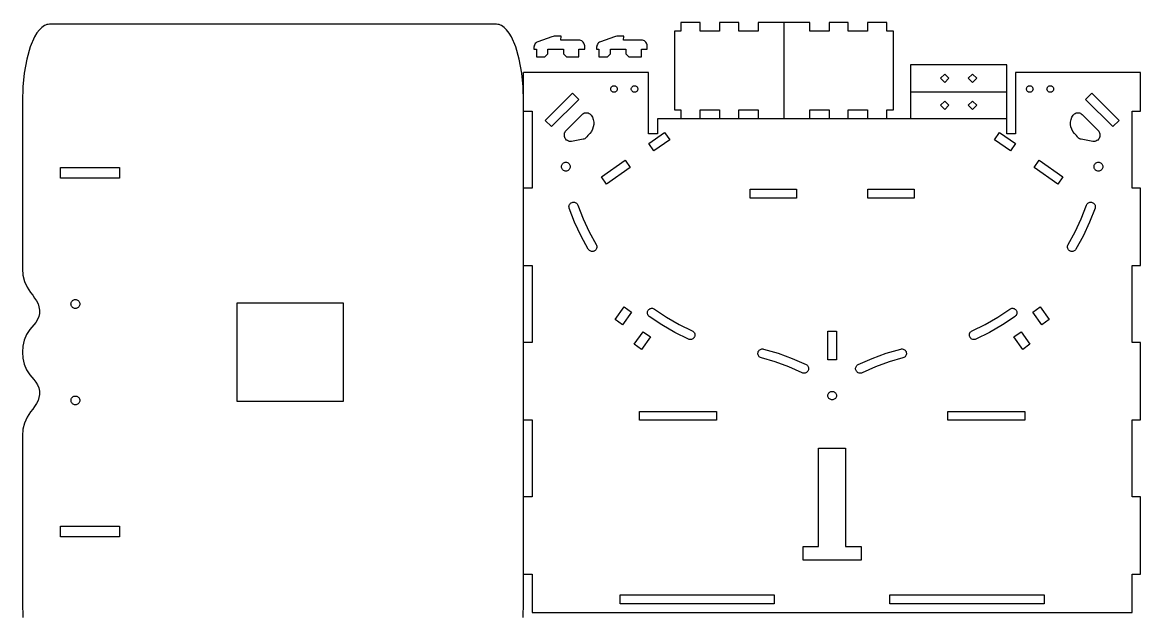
# Model space of a CAD drawing. Extents: x 1 to 369, y 1 to 372.
# Drawn here: x 1 to 369.3, y 177.5 to 371.8 of the extents above; entities that cross this region are included whole.
import ezdxf

# ---------------------------------------------------------------- set-up
doc = ezdxf.new("R2010")
doc.units = 0
doc.layers.add('SHEET_VIEW_1_DRAWING_1', color=7, linetype='CONTINUOUS')

msp = doc.modelspace()

# ---------------------------------------------------------------- linework, layer by layer
at = {"layer": 'SHEET_VIEW_1_DRAWING_1', "color": 5}
for p, q in [((5.8, 368.36), (5.03, 367.06)), ((6.62, 369.42), (5.8, 368.36)), ((7.39, 370.18), (6.62, 369.42)), ((7.81, 370.5), (7.39, 370.18)), ((8.27, 370.78), (7.81, 370.5)), ((8.67, 370.97), (8.27, 370.78)), ((9.09, 371.1), (8.67, 370.97)), ((9.49, 371.18), (9.09, 371.1)), ((9.89, 371.21), (9.49, 371.18)), ((157.21, 371.21), (9.89, 371.21)), ((157.61, 371.18), (157.21, 371.21)), ((158.01, 371.1), (157.61, 371.18)), ((158.43, 370.97), (158.01, 371.1)), ((158.83, 370.78), (158.43, 370.97)), ((159.28, 370.5), (158.83, 370.78)), ((159.71, 370.18), (159.28, 370.5)), ((160.48, 369.42), (159.71, 370.18)), ((161.35, 368.29), (160.48, 369.42)), ((215.76, 368.92), (215.76, 343.01)), ((217.92, 368.92), (215.76, 368.92)), ((224.27, 371.84), (217.92, 371.84)), ((217.92, 371.84), (217.92, 368.92)), ((224.27, 368.92), (224.27, 371.84)), ((230.62, 368.92), (224.27, 368.92)), ((230.62, 371.84), (230.62, 368.92)), ((236.97, 371.84), (230.62, 371.84)), ((236.97, 368.92), (236.97, 371.84)), ((243.32, 368.92), (236.97, 368.92)), ((251.83, 371.84), (243.32, 371.84)), ((243.32, 371.84), (243.32, 368.92)), ((251.83, 371.84), (251.83, 340.09)), ((260.33, 371.84), (251.83, 371.84)), ((260.33, 368.92), (260.33, 371.84)), ((266.68, 368.92), (260.33, 368.92)), ((273.03, 371.84), (266.68, 371.84)), ((266.68, 371.84), (266.68, 368.92)), ((273.03, 368.92), (273.03, 371.84)), ((279.38, 368.92), (273.03, 368.92)), ((285.73, 371.84), (279.38, 371.84)), ((279.38, 371.84), (279.38, 368.92)), ((285.73, 368.92), (285.73, 371.84)), ((287.89, 368.92), (285.73, 368.92)), ((287.89, 343.01), (287.89, 368.92)), ((5.03, 367.06), (3.6, 363.77)), ((162.07, 367.06), (161.35, 368.29)), ((163.5, 363.77), (162.07, 367.06)), ((169.94, 364.86), (169.75, 364.58)), ((170.18, 365.09), (169.94, 364.86)), ((170.45, 365.28), (170.18, 365.09)), ((170.75, 365.42), (170.45, 365.28)), ((175.42, 367.12), (170.75, 365.42)), ((175.77, 367.23), (175.42, 367.12)), ((176.14, 367.29), (175.77, 367.23)), ((176.5, 367.31), (176.14, 367.29)), ((178.48, 367.31), (176.5, 367.31)), ((178.36, 365.98), (178.48, 367.31)), ((184.29, 365.98), (178.36, 365.98)), ((184.62, 365.95), (184.29, 365.98)), ((184.95, 365.86), (184.62, 365.95)), ((185.25, 365.72), (184.95, 365.86)), ((185.52, 365.53), (185.25, 365.72)), ((185.75, 365.3), (185.52, 365.53)), ((185.94, 365.03), (185.75, 365.3)), ((186.08, 364.73), (185.94, 365.03)), ((186.17, 364.41), (186.08, 364.73)), ((190.57, 364.86), (190.38, 364.58)), ((190.8, 365.09), (190.57, 364.86)), ((191.07, 365.28), (190.8, 365.09)), ((191.38, 365.42), (191.07, 365.28)), ((196.04, 367.12), (191.38, 365.42)), ((196.4, 367.23), (196.04, 367.12)), ((196.76, 367.29), (196.4, 367.23)), ((197.13, 367.31), (196.76, 367.29)), ((199.1, 367.31), (197.13, 367.31)), ((198.98, 365.98), (199.1, 367.31)), ((204.92, 365.98), (198.98, 365.98)), ((205.25, 365.95), (204.92, 365.98)), ((205.57, 365.86), (205.25, 365.95)), ((205.87, 365.72), (205.57, 365.86)), ((206.14, 365.53), (205.87, 365.72)), ((206.38, 365.3), (206.14, 365.53)), ((206.57, 365.03), (206.38, 365.3)), ((206.71, 364.73), (206.57, 365.03)), ((206.79, 364.41), (206.71, 364.73)), ((3.6, 363.77), (2.45, 359.72)), ((164.64, 359.73), (163.5, 363.77)), ((169.53, 363.96), (169.5, 363.63)), ((169.5, 363.63), (169.5, 363)), ((169.5, 363), (170.28, 363)), ((169.61, 364.28), (169.53, 363.96)), ((169.75, 364.58), (169.61, 364.28)), ((170.28, 363), (170.28, 360.46)), ((173.09, 360.46), (174.09, 361.46)), ((174.09, 363), (179.17, 363)), ((174.09, 361.46), (174.09, 363)), ((179.17, 363), (179.17, 361.46)), ((179.17, 361.46), (180.17, 360.46)), ((184.25, 360.46), (184.25, 363)), ((184.25, 363), (186.2, 363)), ((186.2, 364.07), (186.17, 364.41)), ((186.2, 363), (186.2, 364.07)), ((190.15, 363.96), (190.12, 363.63)), ((190.12, 363.63), (190.12, 363)), ((190.12, 363), (190.91, 363)), ((190.24, 364.28), (190.15, 363.96)), ((190.38, 364.58), (190.24, 364.28)), ((190.91, 363), (190.91, 360.46)), ((193.72, 360.46), (194.72, 361.46)), ((194.72, 363), (199.79, 363)), ((194.72, 361.46), (194.72, 363)), ((199.79, 363), (199.79, 361.46)), ((199.79, 361.46), (200.79, 360.46)), ((204.87, 360.46), (204.87, 363)), ((204.87, 363), (206.82, 363)), ((206.82, 364.07), (206.79, 364.41)), ((206.82, 363), (206.82, 364.07)), ((2.45, 359.72), (1.62, 355.14)), ((165.48, 355.15), (164.64, 359.73)), ((170.28, 360.46), (173.09, 360.46)), ((180.17, 360.46), (184.25, 360.46)), ((190.91, 360.46), (193.72, 360.46)), ((200.79, 360.46), (204.87, 360.46)), ((325.22, 357.87), (293.47, 357.87)), ((293.47, 357.87), (293.47, 348.98)), ((325.22, 348.98), (325.22, 357.87)), ((1.62, 355.14), (1.16, 350.58)), ((165.94, 350.57), (165.48, 355.15)), ((207.26, 355.33), (166.1, 355.33)), ((166.1, 180.71), (166.1, 355.33)), ((207.26, 335.13), (207.26, 355.33)), ((303.34, 353.43), (304.76, 354.84)), ((304.76, 354.84), (306.17, 353.43)), ((312.52, 353.43), (313.94, 354.84)), ((313.94, 354.84), (315.35, 353.43)), ((369.3, 355.33), (328.14, 355.33)), ((328.14, 355.33), (328.14, 335.13)), ((369.3, 342.63), (369.3, 355.33)), ((1.16, 350.58), (1, 345.81)), ((166.1, 345.81), (165.94, 350.57)), ((194.78, 349.9), (194.79, 350.09)), ((194.79, 349.72), (194.78, 349.9)), ((194.79, 350.09), (194.84, 350.27)), ((194.84, 350.27), (194.92, 350.44)), ((194.92, 350.44), (195.03, 350.6)), ((195.03, 350.6), (195.16, 350.73)), ((195.16, 350.73), (195.32, 350.84)), ((195.32, 350.84), (195.49, 350.92)), ((195.49, 350.92), (195.67, 350.97)), ((195.67, 350.97), (195.86, 350.98)), ((195.86, 350.98), (196.05, 350.97)), ((196.05, 350.97), (196.23, 350.92)), ((196.23, 350.92), (196.4, 350.84)), ((196.4, 350.84), (196.55, 350.73)), ((196.55, 350.73), (196.68, 350.6)), ((196.68, 350.6), (196.79, 350.44)), ((196.79, 350.44), (196.87, 350.27)), ((196.87, 350.27), (196.92, 350.09)), ((196.92, 350.09), (196.94, 349.9)), ((196.94, 349.9), (196.92, 349.72)), ((201.53, 349.9), (201.55, 350.09)), ((201.55, 349.72), (201.53, 349.9)), ((201.55, 350.09), (201.6, 350.27)), ((201.6, 350.27), (201.68, 350.44)), ((201.68, 350.44), (201.79, 350.6)), ((201.79, 350.6), (201.92, 350.73)), ((201.92, 350.73), (202.07, 350.84)), ((202.07, 350.84), (202.24, 350.92)), ((202.24, 350.92), (202.43, 350.97)), ((202.43, 350.97), (202.61, 350.98)), ((202.61, 350.98), (202.8, 350.97)), ((202.8, 350.97), (202.98, 350.92)), ((202.98, 350.92), (203.15, 350.84)), ((203.15, 350.84), (203.31, 350.73)), ((203.31, 350.73), (203.44, 350.6)), ((203.44, 350.6), (203.55, 350.44)), ((203.55, 350.44), (203.63, 350.27)), ((203.63, 350.27), (203.68, 350.09)), ((203.68, 350.09), (203.69, 349.9)), ((203.69, 349.9), (203.68, 349.72)), ((304.76, 352.01), (303.34, 353.43)), ((306.17, 353.43), (304.76, 352.01)), ((313.94, 352.01), (312.52, 353.43)), ((315.35, 353.43), (313.94, 352.01)), ((331.71, 349.9), (331.72, 350.09)), ((331.72, 349.72), (331.71, 349.9)), ((331.72, 350.09), (331.77, 350.27)), ((331.77, 350.27), (331.85, 350.44)), ((331.85, 350.44), (331.96, 350.6)), ((331.96, 350.6), (332.09, 350.73)), ((332.09, 350.73), (332.25, 350.84)), ((332.25, 350.84), (332.42, 350.92)), ((332.42, 350.92), (332.6, 350.97)), ((332.6, 350.97), (332.79, 350.98)), ((332.79, 350.98), (332.97, 350.97)), ((332.97, 350.97), (333.16, 350.92)), ((333.16, 350.92), (333.33, 350.84)), ((333.33, 350.84), (333.48, 350.73)), ((333.48, 350.73), (333.61, 350.6)), ((333.61, 350.6), (333.72, 350.44)), ((333.72, 350.44), (333.8, 350.27)), ((333.8, 350.27), (333.85, 350.09)), ((333.85, 350.09), (333.87, 349.9)), ((333.87, 349.9), (333.85, 349.72)), ((338.46, 349.9), (338.48, 350.09)), ((338.48, 349.72), (338.46, 349.9)), ((338.48, 350.09), (338.53, 350.27)), ((338.53, 350.27), (338.61, 350.44)), ((338.61, 350.44), (338.72, 350.6)), ((338.72, 350.6), (338.85, 350.73)), ((338.85, 350.73), (339, 350.84)), ((339, 350.84), (339.17, 350.92)), ((339.17, 350.92), (339.35, 350.97)), ((339.35, 350.97), (339.54, 350.98)), ((339.54, 350.98), (339.73, 350.97)), ((339.73, 350.97), (339.91, 350.92)), ((339.91, 350.92), (340.08, 350.84)), ((340.08, 350.84), (340.24, 350.73)), ((340.24, 350.73), (340.37, 350.6)), ((340.37, 350.6), (340.48, 350.44)), ((340.48, 350.44), (340.56, 350.27)), ((340.56, 350.27), (340.61, 350.09)), ((340.61, 350.09), (340.62, 349.9)), ((340.62, 349.9), (340.61, 349.72)), ((173.21, 339.59), (182.19, 348.57)), ((184.25, 346.5), (175.27, 337.52)), ((182.19, 348.57), (184.25, 346.5)), ((194.84, 349.53), (194.79, 349.72)), ((194.92, 349.36), (194.84, 349.53)), ((195.03, 349.21), (194.92, 349.36)), ((195.16, 349.08), (195.03, 349.21)), ((195.32, 348.97), (195.16, 349.08)), ((195.49, 348.89), (195.32, 348.97)), ((195.67, 348.84), (195.49, 348.89)), ((195.86, 348.82), (195.67, 348.84)), ((196.05, 348.84), (195.86, 348.82)), ((196.23, 348.89), (196.05, 348.84)), ((196.4, 348.97), (196.23, 348.89)), ((196.55, 349.08), (196.4, 348.97)), ((196.68, 349.21), (196.55, 349.08)), ((196.79, 349.36), (196.68, 349.21)), ((196.87, 349.53), (196.79, 349.36)), ((196.92, 349.72), (196.87, 349.53)), ((201.6, 349.53), (201.55, 349.72)), ((201.68, 349.36), (201.6, 349.53)), ((201.79, 349.21), (201.68, 349.36)), ((201.92, 349.08), (201.79, 349.21)), ((202.07, 348.97), (201.92, 349.08)), ((202.24, 348.89), (202.07, 348.97)), ((202.43, 348.84), (202.24, 348.89)), ((202.61, 348.82), (202.43, 348.84)), ((202.8, 348.84), (202.61, 348.82)), ((202.98, 348.89), (202.8, 348.84)), ((203.15, 348.97), (202.98, 348.89)), ((203.31, 349.08), (203.15, 348.97)), ((203.44, 349.21), (203.31, 349.08)), ((203.55, 349.36), (203.44, 349.21)), ((203.63, 349.53), (203.55, 349.36)), ((203.68, 349.72), (203.63, 349.53)), ((293.47, 348.98), (293.47, 340.09)), ((293.47, 348.98), (325.22, 348.98)), ((325.22, 340.09), (325.22, 348.98)), ((331.77, 349.53), (331.72, 349.72)), ((331.85, 349.36), (331.77, 349.53)), ((331.96, 349.21), (331.85, 349.36)), ((332.09, 349.08), (331.96, 349.21)), ((332.25, 348.97), (332.09, 349.08)), ((332.42, 348.89), (332.25, 348.97)), ((332.6, 348.84), (332.42, 348.89)), ((332.79, 348.82), (332.6, 348.84)), ((332.97, 348.84), (332.79, 348.82)), ((333.16, 348.89), (332.97, 348.84)), ((333.33, 348.97), (333.16, 348.89)), ((333.48, 349.08), (333.33, 348.97)), ((333.61, 349.21), (333.48, 349.08)), ((333.72, 349.36), (333.61, 349.21)), ((333.8, 349.53), (333.72, 349.36)), ((333.85, 349.72), (333.8, 349.53)), ((338.53, 349.53), (338.48, 349.72)), ((338.61, 349.36), (338.53, 349.53)), ((338.72, 349.21), (338.61, 349.36)), ((338.85, 349.08), (338.72, 349.21)), ((339, 348.97), (338.85, 349.08)), ((339.17, 348.89), (339, 348.97)), ((339.35, 348.84), (339.17, 348.89)), ((339.54, 348.82), (339.35, 348.84)), ((339.73, 348.84), (339.54, 348.82)), ((339.91, 348.89), (339.73, 348.84)), ((340.08, 348.97), (339.91, 348.89)), ((340.24, 349.08), (340.08, 348.97)), ((340.37, 349.21), (340.24, 349.08)), ((340.48, 349.36), (340.37, 349.21)), ((340.56, 349.53), (340.48, 349.36)), ((340.61, 349.72), (340.56, 349.53)), ((351.15, 346.5), (353.21, 348.57)), ((360.13, 337.52), (351.15, 346.5)), ((353.21, 348.57), (362.19, 339.59)), ((1, 345.81), (1, 290.75)), ((166.1, 342.63), (168.89, 342.63)), ((168.89, 342.63), (168.89, 317.23)), ((215.76, 343.01), (217.92, 343.01)), ((217.92, 343.01), (217.92, 340.09)), ((224.27, 340.09), (224.27, 343.01)), ((224.27, 343.01), (230.62, 343.01)), ((230.62, 343.01), (230.62, 340.09)), ((236.97, 343.01), (243.32, 343.01)), ((236.97, 340.09), (236.97, 343.01)), ((243.32, 343.01), (243.32, 340.09)), ((260.33, 343.01), (266.68, 343.01)), ((260.33, 340.09), (260.33, 343.01)), ((266.68, 343.01), (266.68, 340.09)), ((273.03, 340.09), (273.03, 343.01)), ((273.03, 343.01), (279.38, 343.01)), ((279.38, 343.01), (279.38, 340.09)), ((285.73, 340.09), (285.73, 343.01)), ((285.73, 343.01), (287.89, 343.01)), ((303.34, 344.54), (304.76, 345.95)), ((304.76, 343.12), (303.34, 344.54)), ((304.76, 345.95), (306.17, 344.54)), ((306.17, 344.54), (304.76, 343.12)), ((312.52, 344.54), (313.94, 345.95)), ((313.94, 343.12), (312.52, 344.54)), ((313.94, 345.95), (315.35, 344.54)), ((315.35, 344.54), (313.94, 343.12)), ((366.51, 342.63), (369.3, 342.63)), ((366.51, 317.23), (366.51, 342.63)), ((175.27, 337.52), (173.21, 339.59)), ((180.07, 336.21), (185.41, 341.55)), ((185.41, 341.55), (185.64, 341.75)), ((185.64, 341.75), (185.9, 341.9)), ((185.9, 341.9), (186.18, 342.02)), ((186.18, 342.02), (186.48, 342.09)), ((186.48, 342.09), (186.78, 342.11)), ((186.78, 342.11), (187.08, 342.08)), ((187.08, 342.08), (187.37, 342.01)), ((187.37, 342.01), (187.65, 341.89)), ((187.65, 341.89), (187.9, 341.73)), ((187.9, 341.73), (188.13, 341.53)), ((188.13, 341.53), (188.32, 341.3)), ((188.32, 341.3), (188.73, 340.59)), ((188.73, 340.59), (189.01, 339.83)), ((189.01, 339.83), (189.16, 339.04)), ((189.16, 339.04), (189.17, 338.23)), ((325.22, 340.09), (210.18, 340.09)), ((210.18, 340.09), (210.18, 335.13)), ((325.22, 335.13), (325.22, 340.09)), ((346.23, 338.23), (346.24, 339.04)), ((346.24, 339.04), (346.39, 339.83)), ((346.39, 339.83), (346.67, 340.59)), ((346.67, 340.59), (347.08, 341.3)), ((347.08, 341.3), (347.27, 341.53)), ((347.27, 341.53), (347.5, 341.73)), ((347.5, 341.73), (347.75, 341.89)), ((347.75, 341.89), (348.03, 342.01)), ((348.03, 342.01), (348.32, 342.08)), ((348.32, 342.08), (348.62, 342.11)), ((348.62, 342.11), (348.92, 342.09)), ((348.92, 342.09), (349.22, 342.02)), ((349.22, 342.02), (349.5, 341.9)), ((349.5, 341.9), (349.76, 341.75)), ((349.76, 341.75), (349.99, 341.55)), ((349.99, 341.55), (355.33, 336.21)), ((362.19, 339.59), (360.13, 337.52)), ((179.54, 335.14), (179.6, 335.44)), ((179.6, 335.44), (179.72, 335.72)), ((179.72, 335.72), (179.88, 335.98)), ((179.88, 335.98), (180.07, 336.21)), ((187.89, 335.31), (187.56, 334.94)), ((188.4, 335.95), (187.89, 335.31)), ((188.78, 336.66), (188.4, 335.95)), ((189.04, 337.43), (188.78, 336.66)), ((189.17, 338.23), (189.04, 337.43)), ((207.34, 331.93), (212.54, 335.57)), ((212.54, 335.57), (214.21, 333.18)), ((321.19, 333.18), (322.86, 335.57)), ((322.86, 335.57), (328.06, 331.93)), ((346.36, 337.43), (346.23, 338.23)), ((346.62, 336.66), (346.36, 337.43)), ((347, 335.95), (346.62, 336.66)), ((347.51, 335.31), (347, 335.95)), ((347.84, 334.94), (347.51, 335.31)), ((355.33, 336.21), (355.52, 335.98)), ((355.52, 335.98), (355.68, 335.72)), ((355.68, 335.72), (355.8, 335.44)), ((355.8, 335.44), (355.86, 335.14)), ((179.51, 334.84), (179.54, 335.14)), ((179.52, 334.76), (179.51, 334.84)), ((179.52, 334.69), (179.52, 334.76)), ((179.52, 334.61), (179.52, 334.69)), ((179.55, 334.26), (179.52, 334.61)), ((179.65, 333.93), (179.55, 334.26)), ((179.8, 333.62), (179.65, 333.93)), ((180, 333.34), (179.8, 333.62)), ((180.24, 333.1), (180, 333.34)), ((180.53, 332.9), (180.24, 333.1)), ((180.84, 332.76), (180.53, 332.9)), ((181.18, 332.67), (180.84, 332.76)), ((181.52, 332.64), (181.18, 332.67)), ((181.86, 332.67), (181.52, 332.64)), ((185.66, 333.34), (181.86, 332.67)), ((185.96, 333.42), (185.66, 333.34)), ((186.24, 333.54), (185.96, 333.42)), ((186.51, 333.7), (186.24, 333.54)), ((186.74, 333.91), (186.51, 333.7)), ((186.94, 334.15), (186.74, 333.91)), ((187.24, 334.55), (186.94, 334.15)), ((187.56, 334.94), (187.24, 334.55)), ((210.18, 335.13), (207.26, 335.13)), ((209.01, 329.54), (207.34, 331.93)), ((214.21, 333.18), (209.01, 329.54)), ((326.39, 329.54), (321.19, 333.18)), ((328.14, 335.13), (325.22, 335.13)), ((328.06, 331.93), (326.39, 329.54)), ((348.16, 334.55), (347.84, 334.94)), ((348.46, 334.15), (348.16, 334.55)), ((348.66, 333.91), (348.46, 334.15)), ((348.89, 333.7), (348.66, 333.91)), ((349.16, 333.54), (348.89, 333.7)), ((349.44, 333.42), (349.16, 333.54)), ((349.74, 333.34), (349.44, 333.42)), ((353.54, 332.67), (349.74, 333.34)), ((353.88, 332.64), (353.54, 332.67)), ((354.22, 332.67), (353.88, 332.64)), ((354.56, 332.76), (354.22, 332.67)), ((354.87, 332.9), (354.56, 332.76)), ((355.16, 333.1), (354.87, 332.9)), ((355.4, 333.34), (355.16, 333.1)), ((355.6, 333.62), (355.4, 333.34)), ((355.75, 333.93), (355.6, 333.62)), ((355.85, 334.26), (355.75, 333.93)), ((355.88, 334.61), (355.85, 334.26)), ((355.86, 335.14), (355.89, 334.84)), ((355.89, 334.84), (355.88, 334.76)), ((355.88, 334.76), (355.88, 334.69)), ((355.88, 334.69), (355.88, 334.61)), ((178.54, 324.34), (178.56, 324.59)), ((178.56, 324.09), (178.54, 324.34)), ((178.56, 324.59), (178.63, 324.83)), ((178.63, 324.83), (178.74, 325.06)), ((178.74, 325.06), (178.88, 325.27)), ((178.88, 325.27), (179.06, 325.45)), ((179.06, 325.45), (179.27, 325.59)), ((179.27, 325.59), (179.5, 325.7)), ((179.5, 325.7), (179.74, 325.77)), ((179.74, 325.77), (179.99, 325.79)), ((179.99, 325.79), (180.24, 325.77)), ((180.24, 325.77), (180.49, 325.7)), ((180.49, 325.7), (180.72, 325.59)), ((180.72, 325.59), (180.92, 325.45)), ((180.92, 325.45), (181.1, 325.27)), ((181.1, 325.27), (181.25, 325.06)), ((181.25, 325.06), (181.35, 324.83)), ((181.35, 324.83), (181.42, 324.59)), ((181.42, 324.59), (181.44, 324.34)), ((181.44, 324.34), (181.42, 324.09)), ((191.73, 321), (199.53, 326.47)), ((199.53, 326.47), (201.21, 324.07)), ((334.19, 324.07), (335.87, 326.47)), ((335.87, 326.47), (343.67, 321)), ((353.96, 324.34), (353.98, 324.59)), ((353.98, 324.09), (353.96, 324.34)), ((353.98, 324.59), (354.05, 324.83)), ((354.05, 324.83), (354.15, 325.06)), ((354.15, 325.06), (354.3, 325.27)), ((354.3, 325.27), (354.48, 325.45)), ((354.48, 325.45), (354.68, 325.59)), ((354.68, 325.59), (354.91, 325.7)), ((354.91, 325.7), (355.16, 325.77)), ((355.16, 325.77), (355.41, 325.79)), ((355.41, 325.79), (355.66, 325.77)), ((355.66, 325.77), (355.9, 325.7)), ((355.9, 325.7), (356.13, 325.59)), ((356.13, 325.59), (356.34, 325.45)), ((356.34, 325.45), (356.52, 325.27)), ((356.52, 325.27), (356.66, 325.06)), ((356.66, 325.06), (356.77, 324.83)), ((356.77, 324.83), (356.84, 324.59)), ((356.84, 324.59), (356.86, 324.34)), ((356.86, 324.34), (356.84, 324.09)), ((13.51, 324.08), (32.94, 324.08)), ((13.51, 320.52), (13.51, 324.08)), ((32.94, 320.52), (13.51, 320.52)), ((32.94, 324.08), (32.94, 320.52)), ((178.63, 323.84), (178.56, 324.09)), ((178.74, 323.61), (178.63, 323.84)), ((178.88, 323.41), (178.74, 323.61)), ((179.06, 323.23), (178.88, 323.41)), ((179.27, 323.08), (179.06, 323.23)), ((179.5, 322.98), (179.27, 323.08)), ((179.74, 322.91), (179.5, 322.98)), ((179.99, 322.89), (179.74, 322.91)), ((180.24, 322.91), (179.99, 322.89)), ((180.49, 322.98), (180.24, 322.91)), ((180.72, 323.08), (180.49, 322.98)), ((180.92, 323.23), (180.72, 323.08)), ((181.1, 323.41), (180.92, 323.23)), ((181.25, 323.61), (181.1, 323.41)), ((181.35, 323.84), (181.25, 323.61)), ((181.42, 324.09), (181.35, 323.84)), ((193.41, 318.61), (191.73, 321)), ((201.21, 324.07), (193.41, 318.61)), ((341.99, 318.61), (334.19, 324.07)), ((343.67, 321), (341.99, 318.61)), ((354.05, 323.84), (353.98, 324.09)), ((354.15, 323.61), (354.05, 323.84)), ((354.3, 323.41), (354.15, 323.61)), ((354.48, 323.23), (354.3, 323.41)), ((354.68, 323.08), (354.48, 323.23)), ((354.91, 322.98), (354.68, 323.08)), ((355.16, 322.91), (354.91, 322.98)), ((355.41, 322.89), (355.16, 322.91)), ((355.66, 322.91), (355.41, 322.89)), ((355.9, 322.98), (355.66, 322.91)), ((356.13, 323.08), (355.9, 322.98)), ((356.34, 323.23), (356.13, 323.08)), ((356.52, 323.41), (356.34, 323.23)), ((356.66, 323.61), (356.52, 323.41)), ((356.77, 323.84), (356.66, 323.61)), ((356.84, 324.09), (356.77, 323.84)), ((168.89, 317.23), (166.1, 317.23)), ((240.71, 316.92), (255.95, 316.92)), ((240.71, 314), (240.71, 316.92)), ((255.95, 316.92), (255.95, 314)), ((279.45, 316.92), (294.69, 316.92)), ((279.45, 314), (279.45, 316.92)), ((294.69, 316.92), (294.69, 314)), ((369.3, 317.23), (366.51, 317.23)), ((369.3, 291.83), (369.3, 317.23)), ((255.95, 314), (240.71, 314)), ((294.69, 314), (279.45, 314)), ((181.02, 311.18), (181.05, 311.44)), ((181.04, 310.92), (181.02, 311.18)), ((181.1, 310.67), (181.04, 310.92)), ((181.05, 311.44), (181.12, 311.69)), ((182.89, 306.02), (181.1, 310.67)), ((181.12, 311.69), (181.23, 311.93)), ((181.23, 311.93), (181.39, 312.14)), ((181.39, 312.14), (181.57, 312.32)), ((181.57, 312.32), (181.79, 312.47)), ((181.79, 312.47), (182.03, 312.57)), ((182.03, 312.57), (182.28, 312.64)), ((182.28, 312.64), (182.54, 312.65)), ((182.54, 312.65), (182.8, 312.63)), ((182.8, 312.63), (183.06, 312.56)), ((183.06, 312.56), (183.29, 312.44)), ((183.29, 312.44), (183.5, 312.29)), ((183.5, 312.29), (183.68, 312.1)), ((183.68, 312.1), (183.83, 311.88)), ((183.83, 311.88), (183.94, 311.64)), ((183.94, 311.64), (185.65, 307.19)), ((349.75, 307.19), (351.46, 311.64)), ((351.46, 311.64), (351.57, 311.88)), ((351.57, 311.88), (351.72, 312.1)), ((351.72, 312.1), (351.9, 312.29)), ((351.9, 312.29), (352.11, 312.44)), ((352.11, 312.44), (352.34, 312.56)), ((352.34, 312.56), (352.6, 312.63)), ((354.3, 310.67), (352.51, 306.02)), ((352.6, 312.63), (352.86, 312.65)), ((352.86, 312.65), (353.12, 312.64)), ((353.12, 312.64), (353.37, 312.57)), ((353.37, 312.57), (353.61, 312.47)), ((353.61, 312.47), (353.83, 312.32)), ((353.83, 312.32), (354.01, 312.14)), ((354.01, 312.14), (354.17, 311.93)), ((354.17, 311.93), (354.28, 311.69)), ((354.28, 311.69), (354.35, 311.44)), ((354.36, 310.92), (354.3, 310.67)), ((354.35, 311.44), (354.38, 311.18)), ((354.38, 311.18), (354.36, 310.92)), ((184.99, 301.5), (182.89, 306.02)), ((185.65, 307.19), (187.66, 302.87)), ((347.74, 302.87), (349.75, 307.19)), ((352.51, 306.02), (350.41, 301.5)), ((187.66, 302.87), (189.98, 298.69)), ((345.42, 298.69), (347.74, 302.87)), ((187.4, 297.15), (184.99, 301.5)), ((189.98, 298.69), (190.09, 298.46)), ((190.09, 298.46), (190.16, 298.21)), ((345.24, 298.21), (345.31, 298.46)), ((345.31, 298.46), (345.42, 298.69)), ((350.41, 301.5), (348, 297.15)), ((187.56, 296.94), (187.4, 297.15)), ((187.75, 296.75), (187.56, 296.94)), ((187.96, 296.61), (187.75, 296.75)), ((188.2, 296.5), (187.96, 296.61)), ((188.46, 296.44), (188.2, 296.5)), ((188.72, 296.42), (188.46, 296.44)), ((188.98, 296.45), (188.72, 296.42)), ((189.23, 296.52), (188.98, 296.45)), ((189.32, 296.56), (189.23, 296.52)), ((189.46, 296.63), (189.32, 296.56)), ((189.67, 296.79), (189.46, 296.63)), ((189.86, 296.98), (189.67, 296.79)), ((190, 297.19), (189.86, 296.98)), ((190.11, 297.43), (190, 297.19)), ((190.17, 297.69), (190.11, 297.43)), ((190.16, 298.21), (190.19, 297.95)), ((190.19, 297.95), (190.17, 297.69)), ((345.21, 297.95), (345.24, 298.21)), ((345.23, 297.69), (345.21, 297.95)), ((345.29, 297.43), (345.23, 297.69)), ((345.4, 297.19), (345.29, 297.43)), ((345.54, 296.98), (345.4, 297.19)), ((345.73, 296.79), (345.54, 296.98)), ((345.94, 296.63), (345.73, 296.79)), ((346.08, 296.56), (345.94, 296.63)), ((346.17, 296.52), (346.08, 296.56)), ((346.42, 296.45), (346.17, 296.52)), ((346.68, 296.42), (346.42, 296.45)), ((346.94, 296.44), (346.68, 296.42)), ((347.2, 296.5), (346.94, 296.44)), ((347.44, 296.61), (347.2, 296.5)), ((347.65, 296.75), (347.44, 296.61)), ((347.84, 296.94), (347.65, 296.75)), ((348, 297.15), (347.84, 296.94)), ((166.1, 291.83), (168.89, 291.83)), ((168.89, 291.83), (168.89, 266.43)), ((366.51, 291.83), (369.3, 291.83)), ((366.51, 266.43), (366.51, 291.83)), ((1, 290.75), (1.18, 288.64)), ((1.18, 288.64), (1.7, 286.59)), ((1.7, 286.59), (2.56, 284.66)), ((2.56, 284.66), (3.72, 282.9)), ((3.72, 282.9), (4.4, 282)), ((4.4, 282), (5.04, 281.09)), ((5.04, 281.09), (5.65, 280.15)), ((5.65, 280.15), (6.15, 279.2)), ((17.21, 279.86), (17.35, 280.06)), ((17.35, 280.06), (17.53, 280.24)), ((17.53, 280.24), (17.74, 280.39)), ((17.74, 280.39), (17.97, 280.49)), ((17.97, 280.49), (18.21, 280.56)), ((18.21, 280.56), (18.46, 280.58)), ((18.46, 280.58), (18.71, 280.56)), ((18.71, 280.56), (18.96, 280.49)), ((18.96, 280.49), (19.19, 280.39)), ((19.19, 280.39), (19.39, 280.24)), ((19.39, 280.24), (19.57, 280.06)), ((19.57, 280.06), (19.72, 279.86)), ((6.15, 279.2), (6.47, 278.18)), ((6.47, 278.18), (6.62, 277.12)), ((6.62, 277.12), (6.59, 276.05)), ((17.01, 279.13), (17.03, 279.38)), ((17.03, 278.88), (17.01, 279.13)), ((17.03, 279.38), (17.1, 279.63)), ((17.1, 278.63), (17.03, 278.88)), ((17.1, 279.63), (17.21, 279.86)), ((17.21, 278.41), (17.1, 278.63)), ((17.35, 278.2), (17.21, 278.41)), ((17.53, 278.02), (17.35, 278.2)), ((17.74, 277.87), (17.53, 278.02)), ((17.97, 277.77), (17.74, 277.87)), ((18.21, 277.7), (17.97, 277.77)), ((18.46, 277.68), (18.21, 277.7)), ((18.71, 277.7), (18.46, 277.68)), ((18.96, 277.77), (18.71, 277.7)), ((19.19, 277.87), (18.96, 277.77)), ((19.39, 278.02), (19.19, 277.87)), ((19.57, 278.2), (19.39, 278.02)), ((19.72, 278.41), (19.57, 278.2)), ((19.72, 279.86), (19.83, 279.63)), ((19.83, 278.63), (19.72, 278.41)), ((19.83, 279.63), (19.89, 279.38)), ((19.89, 278.88), (19.83, 278.63)), ((19.89, 279.38), (19.91, 279.13)), ((19.91, 279.13), (19.89, 278.88)), ((71.73, 247), (71.73, 279.51)), ((71.73, 279.51), (106.66, 279.51)), ((106.66, 279.51), (106.66, 247)), ((196.26, 274), (199.18, 278.16)), ((201.57, 276.48), (198.66, 272.32)), ((199.18, 278.16), (201.57, 276.48)), ((206.85, 276.39), (206.9, 276.64)), ((206.85, 276.12), (206.85, 276.39)), ((206.9, 276.64), (207, 276.89)), ((207, 276.89), (207.13, 277.11)), ((207.13, 277.11), (207.3, 277.31)), ((207.3, 277.31), (207.51, 277.47)), ((207.51, 277.47), (207.73, 277.6)), ((207.73, 277.6), (207.98, 277.68)), ((207.98, 277.68), (208.24, 277.73)), ((208.24, 277.73), (208.5, 277.72)), ((208.5, 277.72), (208.76, 277.67)), ((208.76, 277.67), (209, 277.58)), ((209, 277.58), (209.23, 277.44)), ((209.23, 277.44), (213.18, 274.77)), ((322.22, 274.77), (326.17, 277.44)), ((326.17, 277.44), (326.4, 277.58)), ((326.4, 277.58), (326.64, 277.67)), ((326.64, 277.67), (326.9, 277.72)), ((326.9, 277.72), (327.16, 277.73)), ((327.16, 277.73), (327.42, 277.68)), ((327.42, 277.68), (327.67, 277.6)), ((327.67, 277.6), (327.89, 277.47)), ((327.89, 277.47), (328.1, 277.31)), ((328.1, 277.31), (328.27, 277.11)), ((328.27, 277.11), (328.4, 276.89)), ((328.4, 276.89), (328.5, 276.64)), ((328.5, 276.64), (328.55, 276.39)), ((328.55, 276.39), (328.55, 276.12)), ((333.83, 276.48), (336.22, 278.16)), ((336.74, 272.32), (333.83, 276.48)), ((336.22, 278.16), (339.14, 274)), ((5.45, 273.08), (4.75, 272.27)), ((5.99, 274), (5.45, 273.08)), ((6.38, 275), (5.99, 274)), ((6.59, 276.05), (6.38, 275)), ((198.66, 272.32), (196.26, 274)), ((206.89, 275.87), (206.85, 276.12)), ((206.97, 275.62), (206.89, 275.87)), ((207.1, 275.39), (206.97, 275.62)), ((207.27, 275.19), (207.1, 275.39)), ((207.46, 275.02), (207.27, 275.19)), ((211.59, 272.23), (207.46, 275.02)), ((213.18, 274.77), (217.31, 272.39)), ((318.09, 272.39), (322.22, 274.77)), ((327.94, 275.02), (323.81, 272.23)), ((328.13, 275.19), (327.94, 275.02)), ((328.3, 275.39), (328.13, 275.19)), ((328.43, 275.62), (328.3, 275.39)), ((328.51, 275.87), (328.43, 275.62)), ((328.55, 276.12), (328.51, 275.87)), ((339.14, 274), (336.74, 272.32)), ((2.4, 269.05), (1.63, 267.2)), ((3.45, 270.75), (2.4, 269.05)), ((4.75, 272.27), (3.45, 270.75)), ((202.54, 265.86), (205.45, 270.02)), ((205.45, 270.02), (207.85, 268.35)), ((215.91, 269.74), (211.59, 272.23)), ((220.38, 267.56), (215.91, 269.74)), ((217.31, 272.39), (221.6, 270.3)), ((221.6, 270.3), (221.83, 270.17)), ((221.83, 270.17), (222.03, 270.01)), ((222.03, 270.01), (222.2, 269.81)), ((222.2, 269.81), (222.34, 269.59)), ((222.34, 269.59), (222.43, 269.34)), ((222.43, 269.34), (222.48, 269.08)), ((222.48, 269.08), (222.49, 268.82)), ((266.24, 270.23), (269.16, 270.23)), ((266.24, 260.71), (266.24, 270.23)), ((269.16, 270.23), (269.16, 260.71)), ((312.91, 268.82), (312.92, 269.08)), ((312.92, 269.08), (312.97, 269.34)), ((312.97, 269.34), (313.06, 269.59)), ((313.06, 269.59), (313.2, 269.81)), ((313.2, 269.81), (313.37, 270.01)), ((313.37, 270.01), (313.57, 270.17)), ((313.57, 270.17), (313.8, 270.3)), ((313.8, 270.3), (318.09, 272.39)), ((319.49, 269.74), (315.02, 267.56)), ((323.81, 272.23), (319.49, 269.74)), ((327.55, 268.35), (329.95, 270.02)), ((329.95, 270.02), (332.86, 265.86)), ((1.16, 265.25), (1, 263.26)), ((1.63, 267.2), (1.16, 265.25)), ((168.89, 266.43), (166.1, 266.43)), ((204.93, 264.19), (202.54, 265.86)), ((207.85, 268.35), (204.93, 264.19)), ((220.63, 267.47), (220.38, 267.56)), ((220.89, 267.43), (220.63, 267.47)), ((221.15, 267.44), (220.89, 267.43)), ((221.4, 267.49), (221.15, 267.44)), ((221.65, 267.58), (221.4, 267.49)), ((221.87, 267.71), (221.65, 267.58)), ((222.07, 267.89), (221.87, 267.71)), ((222.23, 268.09), (222.07, 267.89)), ((222.29, 268.18), (222.23, 268.09)), ((222.36, 268.32), (222.29, 268.18)), ((222.45, 268.56), (222.36, 268.32)), ((222.49, 268.82), (222.45, 268.56)), ((312.95, 268.56), (312.91, 268.82)), ((313.04, 268.32), (312.95, 268.56)), ((313.11, 268.18), (313.04, 268.32)), ((313.17, 268.09), (313.11, 268.18)), ((313.33, 267.89), (313.17, 268.09)), ((313.53, 267.71), (313.33, 267.89)), ((313.75, 267.58), (313.53, 267.71)), ((314, 267.49), (313.75, 267.58)), ((314.25, 267.44), (314, 267.49)), ((314.51, 267.43), (314.25, 267.44)), ((314.77, 267.47), (314.51, 267.43)), ((315.02, 267.56), (314.77, 267.47)), ((330.47, 264.19), (327.55, 268.35)), ((332.86, 265.86), (330.47, 264.19)), ((369.3, 266.43), (366.51, 266.43)), ((369.3, 241.03), (369.3, 266.43)), ((1, 263.26), (1.16, 261.26)), ((243.25, 262.95), (243.29, 263.21)), ((243.25, 262.69), (243.25, 262.95)), ((243.3, 262.43), (243.25, 262.69)), ((243.29, 263.21), (243.33, 263.36)), ((243.4, 262.19), (243.3, 262.43)), ((243.33, 263.36), (243.37, 263.45)), ((243.37, 263.45), (243.5, 263.68)), ((243.53, 261.96), (243.4, 262.19)), ((243.5, 263.68), (243.67, 263.89)), ((243.7, 261.77), (243.53, 261.96)), ((243.67, 263.89), (243.86, 264.06)), ((243.91, 261.6), (243.7, 261.77)), ((243.86, 264.06), (244.09, 264.19)), ((244.13, 261.47), (243.91, 261.6)), ((244.09, 264.19), (244.33, 264.29)), ((244.33, 264.29), (244.59, 264.34)), ((244.59, 264.34), (244.85, 264.34)), ((244.85, 264.34), (245.11, 264.3)), ((245.11, 264.3), (249.89, 262.93)), ((249.89, 262.93), (254.57, 261.22)), ((280.83, 261.22), (285.51, 262.93)), ((285.51, 262.93), (290.29, 264.3)), ((290.29, 264.3), (290.55, 264.34)), ((290.55, 264.34), (290.81, 264.34)), ((290.81, 264.34), (291.07, 264.29)), ((291.07, 264.29), (291.31, 264.19)), ((291.49, 261.6), (291.27, 261.47)), ((291.31, 264.19), (291.54, 264.06)), ((291.7, 261.77), (291.49, 261.6)), ((291.54, 264.06), (291.73, 263.89)), ((291.87, 261.96), (291.7, 261.77)), ((291.73, 263.89), (291.9, 263.68)), ((292, 262.19), (291.87, 261.96)), ((291.9, 263.68), (292.03, 263.45)), ((292.1, 262.43), (292, 262.19)), ((292.03, 263.45), (292.07, 263.36)), ((292.07, 263.36), (292.11, 263.21)), ((292.15, 262.69), (292.1, 262.43)), ((292.11, 263.21), (292.15, 262.95)), ((292.15, 262.95), (292.15, 262.69)), ((1.16, 261.26), (1.63, 259.31)), ((1.63, 259.31), (2.4, 257.46)), ((244.38, 261.39), (244.13, 261.47)), ((248.97, 260.07), (244.38, 261.39)), ((253.45, 258.44), (248.97, 260.07)), ((257.81, 256.5), (253.45, 258.44)), ((254.57, 261.22), (259.12, 259.2)), ((259.12, 259.2), (259.35, 259.06)), ((259.35, 259.06), (259.55, 258.89)), ((259.55, 258.89), (259.71, 258.69)), ((259.71, 258.69), (259.84, 258.46)), ((259.84, 258.46), (259.92, 258.21)), ((259.92, 258.21), (259.96, 257.96)), ((259.96, 257.96), (259.96, 257.69)), ((269.16, 260.71), (266.24, 260.71)), ((275.44, 257.96), (275.48, 258.21)), ((275.44, 257.69), (275.44, 257.96)), ((275.48, 258.21), (275.56, 258.46)), ((275.56, 258.46), (275.69, 258.69)), ((275.69, 258.69), (275.85, 258.89)), ((275.85, 258.89), (276.05, 259.06)), ((276.05, 259.06), (276.28, 259.2)), ((276.28, 259.2), (280.83, 261.22)), ((281.95, 258.44), (277.59, 256.5)), ((286.43, 260.07), (281.95, 258.44)), ((291.02, 261.39), (286.43, 260.07)), ((291.27, 261.47), (291.02, 261.39)), ((2.4, 257.46), (3.45, 255.76)), ((3.45, 255.76), (4.75, 254.24)), ((4.75, 254.24), (5.45, 253.43)), ((258.05, 256.41), (257.81, 256.5)), ((258.31, 256.36), (258.05, 256.41)), ((258.57, 256.35), (258.31, 256.36)), ((258.83, 256.39), (258.57, 256.35)), ((259.08, 256.48), (258.83, 256.39)), ((259.3, 256.61), (259.08, 256.48)), ((259.51, 256.77), (259.3, 256.61)), ((259.68, 256.97), (259.51, 256.77)), ((259.81, 257.19), (259.68, 256.97)), ((259.91, 257.44), (259.81, 257.19)), ((259.96, 257.69), (259.91, 257.44)), ((275.49, 257.44), (275.44, 257.69)), ((275.59, 257.19), (275.49, 257.44)), ((275.72, 256.97), (275.59, 257.19)), ((275.89, 256.77), (275.72, 256.97)), ((276.1, 256.61), (275.89, 256.77)), ((276.32, 256.48), (276.1, 256.61)), ((276.57, 256.39), (276.32, 256.48)), ((276.83, 256.35), (276.57, 256.39)), ((277.09, 256.36), (276.83, 256.35)), ((277.35, 256.41), (277.09, 256.36)), ((277.59, 256.5), (277.35, 256.41)), ((5.45, 253.43), (5.99, 252.51)), ((5.99, 252.51), (6.38, 251.51)), ((6.38, 251.51), (6.59, 250.46)), ((6.59, 250.46), (6.62, 249.39)), ((6.15, 247.31), (5.65, 246.36)), ((6.47, 248.33), (6.15, 247.31)), ((6.62, 249.39), (6.47, 248.33)), ((17.02, 247.38), (17.04, 247.63)), ((17.04, 247.13), (17.02, 247.38)), ((17.04, 247.63), (17.11, 247.88)), ((17.11, 246.88), (17.04, 247.13)), ((17.11, 247.88), (17.21, 248.11)), ((17.21, 246.66), (17.11, 246.88)), ((17.21, 248.11), (17.36, 248.31)), ((17.36, 248.31), (17.54, 248.49)), ((17.54, 248.49), (17.74, 248.64)), ((17.74, 248.64), (17.97, 248.74)), ((17.97, 248.74), (18.22, 248.81)), ((18.22, 248.81), (18.47, 248.83)), ((18.47, 248.83), (18.72, 248.81)), ((18.72, 248.81), (18.96, 248.74)), ((18.96, 248.74), (19.19, 248.64)), ((19.19, 248.64), (19.4, 248.49)), ((19.4, 248.49), (19.58, 248.31)), ((19.58, 248.31), (19.72, 248.11)), ((19.72, 248.11), (19.83, 247.88)), ((19.83, 246.88), (19.72, 246.66)), ((19.83, 247.88), (19.9, 247.63)), ((19.9, 247.13), (19.83, 246.88)), ((19.9, 247.63), (19.92, 247.38)), ((19.92, 247.38), (19.9, 247.13)), ((106.66, 247), (71.73, 247)), ((266.3, 248.97), (266.32, 249.21)), ((266.32, 248.72), (266.3, 248.97)), ((266.32, 249.21), (266.39, 249.45)), ((266.39, 248.49), (266.32, 248.72)), ((266.39, 249.45), (266.49, 249.67)), ((266.49, 248.27), (266.39, 248.49)), ((266.49, 249.67), (266.63, 249.87)), ((266.63, 248.07), (266.49, 248.27)), ((266.63, 249.87), (266.8, 250.04)), ((266.8, 247.9), (266.63, 248.07)), ((266.8, 250.04), (267, 250.18)), ((267, 247.76), (266.8, 247.9)), ((267, 250.18), (267.22, 250.28)), ((267.22, 247.65), (267, 247.76)), ((267.22, 250.28), (267.46, 250.34)), ((267.46, 247.59), (267.22, 247.65)), ((267.46, 250.34), (267.7, 250.36)), ((267.7, 247.57), (267.46, 247.59)), ((267.7, 250.36), (267.94, 250.34)), ((267.94, 247.59), (267.7, 247.57)), ((267.94, 250.34), (268.18, 250.28)), ((268.18, 247.65), (267.94, 247.59)), ((268.18, 250.28), (268.4, 250.18)), ((268.4, 247.76), (268.18, 247.65)), ((268.4, 250.18), (268.6, 250.04)), ((268.6, 247.9), (268.4, 247.76)), ((268.6, 250.04), (268.77, 249.87)), ((268.77, 248.07), (268.6, 247.9)), ((268.77, 249.87), (268.91, 249.67)), ((268.91, 248.27), (268.77, 248.07)), ((268.91, 249.67), (269.01, 249.45)), ((269.01, 248.49), (268.91, 248.27)), ((269.01, 249.45), (269.08, 249.21)), ((269.08, 248.72), (269.01, 248.49)), ((269.08, 249.21), (269.1, 248.97)), ((269.1, 248.97), (269.08, 248.72)), ((3.72, 243.61), (2.56, 241.85)), ((4.4, 244.51), (3.72, 243.61)), ((5.04, 245.42), (4.4, 244.51)), ((5.65, 246.36), (5.04, 245.42)), ((17.36, 246.45), (17.21, 246.66)), ((17.54, 246.27), (17.36, 246.45)), ((17.74, 246.12), (17.54, 246.27)), ((17.97, 246.02), (17.74, 246.12)), ((18.22, 245.95), (17.97, 246.02)), ((18.47, 245.93), (18.22, 245.95)), ((18.72, 245.95), (18.47, 245.93)), ((18.96, 246.02), (18.72, 245.95)), ((19.19, 246.12), (18.96, 246.02)), ((19.4, 246.27), (19.19, 246.12)), ((19.58, 246.45), (19.4, 246.27)), ((19.72, 246.66), (19.58, 246.45)), ((204.2, 240.84), (204.2, 243.76)), ((204.2, 243.76), (229.6, 243.76)), ((229.6, 243.76), (229.6, 240.84)), ((305.8, 243.76), (331.2, 243.76)), ((305.8, 240.84), (305.8, 243.76)), ((331.2, 243.76), (331.2, 240.84)), ((1.7, 239.92), (1.18, 237.87)), ((2.56, 241.85), (1.7, 239.92)), ((166.1, 241.03), (168.89, 241.03)), ((168.89, 241.03), (168.89, 215.63)), ((229.6, 240.84), (204.2, 240.84)), ((331.2, 240.84), (305.8, 240.84)), ((366.51, 215.63), (366.51, 241.03)), ((366.51, 241.03), (369.3, 241.03)), ((1.18, 237.87), (1, 235.76)), ((1, 235.76), (1, 180.71)), ((263.26, 231.66), (272.15, 231.66)), ((263.26, 199.31), (263.26, 231.66)), ((272.15, 231.66), (272.15, 199.31)), ((168.89, 215.63), (166.1, 215.63)), ((369.3, 215.63), (366.51, 215.63)), ((369.3, 190.23), (369.3, 215.63)), ((13.51, 205.99), (32.94, 205.99)), ((13.51, 202.43), (13.51, 205.99)), ((32.94, 205.99), (32.94, 202.43)), ((32.94, 202.43), (13.51, 202.43)), ((258.18, 194.78), (258.18, 199.31)), ((258.18, 199.31), (263.26, 199.31)), ((272.15, 199.31), (277.23, 199.31)), ((277.23, 199.31), (277.23, 194.78)), ((277.23, 194.78), (258.18, 194.78)), ((166.1, 190.23), (168.89, 190.23)), ((168.89, 190.23), (168.89, 177.53)), ((366.51, 177.53), (366.51, 190.23)), ((366.51, 190.23), (369.3, 190.23)), ((1, 180.71), (1.16, 175.94)), ((165.94, 175.93), (166.1, 180.71)), ((197.85, 183.37), (248.65, 183.37)), ((197.85, 180.45), (197.85, 183.37)), ((248.65, 183.37), (248.65, 180.45)), ((286.75, 180.45), (286.75, 183.37)), ((286.75, 183.37), (337.55, 183.37)), ((337.55, 183.37), (337.55, 180.45)), ((168.89, 177.53), (366.51, 177.53)), ((248.65, 180.45), (197.85, 180.45)), ((337.55, 180.45), (286.75, 180.45))]:
    msp.add_line(p, q, dxfattribs=at)

doc.saveas('drawing.dxf')
